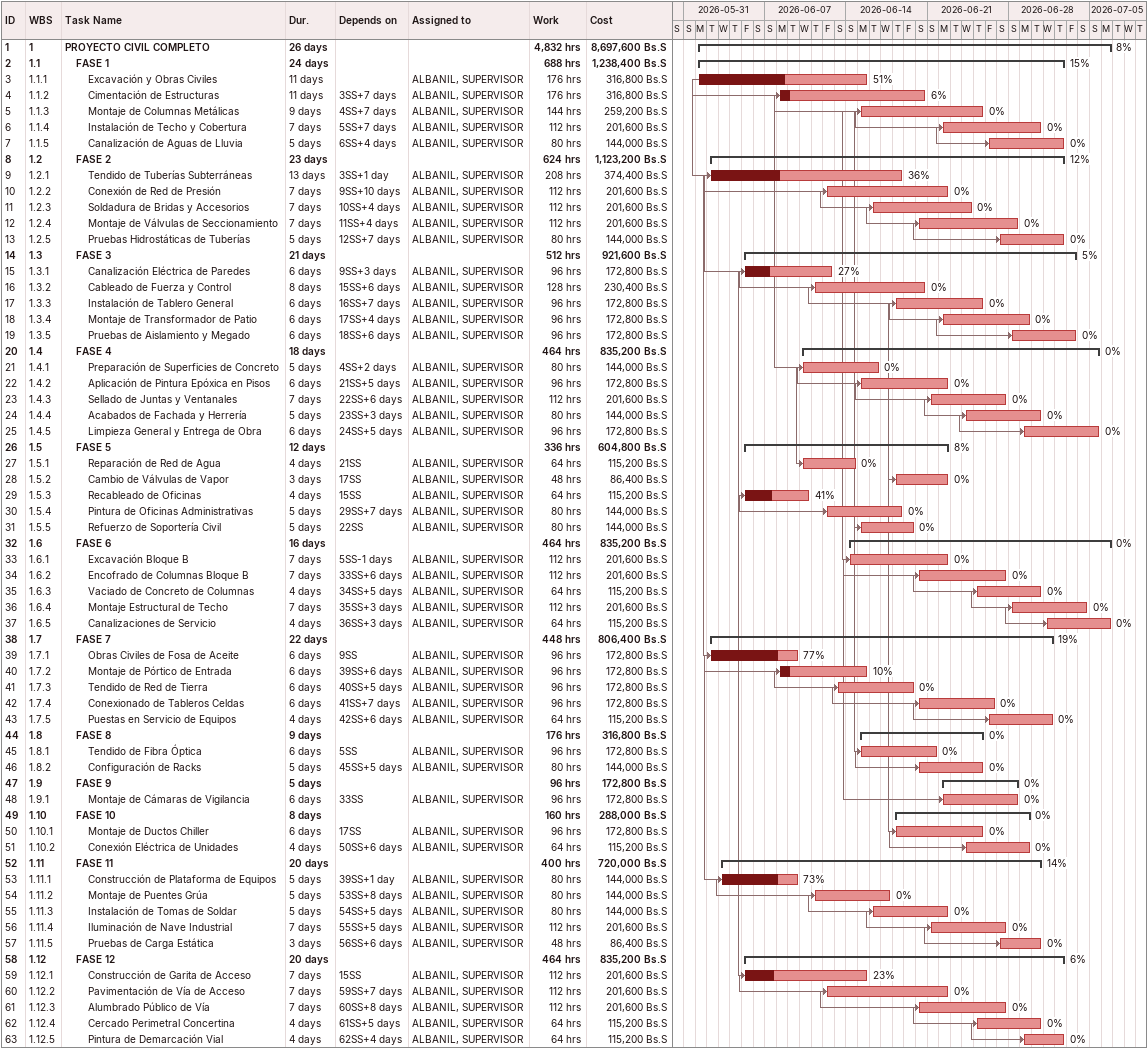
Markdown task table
| ID | WBS | Task | Duration | Start | Finish | Predecessors | Resources | % complete | Work (h) | Cost (Bs.S) |
|---|---|---|---|---|---|---|---|---|---|---|
| 1 | 1 | **PROYECTO CIVIL COMPLETO** | 26d | 2026-06-01 | 2026-07-06 |  |  | 8 | 4832 | 8697600 |
| 2 | 1.1 | **FASE 1** | 24d | 2026-06-01 | 2026-07-02 |  |  | 15 | 688 | 1238400 |
| 3 | 1.1.1 | Excavación y Obras Civiles | 11d | 2026-06-01 | 2026-06-15 |  | ALBANIL, SUPERVISOR | 51 | 176 | 316800 |
| 4 | 1.1.2 | Cimentación de Estructuras | 11d | 2026-06-08 | 2026-06-20 | 3SS+7d | ALBANIL, SUPERVISOR | 6 | 176 | 316800 |
| 5 | 1.1.3 | Montaje de Columnas Metálicas | 9d | 2026-06-15 | 2026-06-25 | 4SS+7d | ALBANIL, SUPERVISOR | 0 | 144 | 259200 |
| 6 | 1.1.4 | Instalación de Techo y Cobertura | 7d | 2026-06-22 | 2026-06-30 | 5SS+7d | ALBANIL, SUPERVISOR | 0 | 112 | 201600 |
| 7 | 1.1.5 | Canalización de Aguas de Lluvia | 5d | 2026-06-26 | 2026-07-02 | 6SS+4d | ALBANIL, SUPERVISOR | 0 | 80 | 144000 |
| 8 | 1.2 | **FASE 2** | 23d | 2026-06-02 | 2026-07-02 |  |  | 12 | 624 | 1123200 |
| 9 | 1.2.1 | Tendido de Tuberías Subterráneas | 13d | 2026-06-02 | 2026-06-18 | 3SS+1d | ALBANIL, SUPERVISOR | 36 | 208 | 374400 |
| 10 | 1.2.2 | Conexión de Red de Presión | 7d | 2026-06-12 | 2026-06-22 | 9SS+10d | ALBANIL, SUPERVISOR | 0 | 112 | 201600 |
| 11 | 1.2.3 | Soldadura de Bridas y Accesorios | 7d | 2026-06-16 | 2026-06-24 | 10SS+4d | ALBANIL, SUPERVISOR | 0 | 112 | 201600 |
| 12 | 1.2.4 | Montaje de Válvulas de Seccionamiento | 7d | 2026-06-20 | 2026-06-28 | 11SS+4d | ALBANIL, SUPERVISOR | 0 | 112 | 201600 |
| 13 | 1.2.5 | Pruebas Hidrostáticas de Tuberías | 5d | 2026-06-27 | 2026-07-02 | 12SS+7d | ALBANIL, SUPERVISOR | 0 | 80 | 144000 |
| 14 | 1.3 | **FASE 3** | 21d | 2026-06-05 | 2026-07-03 |  |  | 5 | 512 | 921600 |
| 15 | 1.3.1 | Canalización Eléctrica de Paredes | 6d | 2026-06-05 | 2026-06-12 | 9SS+3d | ALBANIL, SUPERVISOR | 27 | 96 | 172800 |
| 16 | 1.3.2 | Cableado de Fuerza y Control | 8d | 2026-06-11 | 2026-06-20 | 15SS+6d | ALBANIL, SUPERVISOR | 0 | 128 | 230400 |
| 17 | 1.3.3 | Instalación de Tablero General | 6d | 2026-06-18 | 2026-06-25 | 16SS+7d | ALBANIL, SUPERVISOR | 0 | 96 | 172800 |
| 18 | 1.3.4 | Montaje de Transformador de Patio | 6d | 2026-06-22 | 2026-06-29 | 17SS+4d | ALBANIL, SUPERVISOR | 0 | 96 | 172800 |
| 19 | 1.3.5 | Pruebas de Aislamiento y Megado | 6d | 2026-06-28 | 2026-07-03 | 18SS+6d | ALBANIL, SUPERVISOR | 0 | 96 | 172800 |
| 20 | 1.4 | **FASE 4** | 18d | 2026-06-10 | 2026-07-05 |  |  | 0 | 464 | 835200 |
| 21 | 1.4.1 | Preparación de Superficies de Concreto | 5d | 2026-06-10 | 2026-06-16 | 4SS+2d | ALBANIL, SUPERVISOR | 0 | 80 | 144000 |
| 22 | 1.4.2 | Aplicación de Pintura Epóxica en Pisos | 6d | 2026-06-15 | 2026-06-22 | 21SS+5d | ALBANIL, SUPERVISOR | 0 | 96 | 172800 |
| 23 | 1.4.3 | Sellado de Juntas y Ventanales | 7d | 2026-06-21 | 2026-06-27 | 22SS+6d | ALBANIL, SUPERVISOR | 0 | 112 | 201600 |
| 24 | 1.4.4 | Acabados de Fachada y Herrería | 5d | 2026-06-24 | 2026-06-30 | 23SS+3d | ALBANIL, SUPERVISOR | 0 | 80 | 144000 |
| 25 | 1.4.5 | Limpieza General y Entrega de Obra | 6d | 2026-06-29 | 2026-07-05 | 24SS+5d | ALBANIL, SUPERVISOR | 0 | 96 | 172800 |
| 26 | 1.5 | **FASE 5** | 12d | 2026-06-05 | 2026-06-22 |  |  | 8 | 336 | 604800 |
| 27 | 1.5.1 | Reparación de Red de Agua | 4d | 2026-06-10 | 2026-06-14 | 21SS | ALBANIL, SUPERVISOR | 0 | 64 | 115200 |
| 28 | 1.5.2 | Cambio de Válvulas de Vapor | 3d | 2026-06-18 | 2026-06-22 | 17SS | ALBANIL, SUPERVISOR | 0 | 48 | 86400 |
| 29 | 1.5.3 | Recableado de Oficinas | 4d | 2026-06-05 | 2026-06-10 | 15SS | ALBANIL, SUPERVISOR | 41 | 64 | 115200 |
| 30 | 1.5.4 | Pintura de Oficinas Administrativas | 5d | 2026-06-12 | 2026-06-18 | 29SS+7d | ALBANIL, SUPERVISOR | 0 | 80 | 144000 |
| 31 | 1.5.5 | Refuerzo de Soportería Civil | 5d | 2026-06-15 | 2026-06-19 | 22SS | ALBANIL, SUPERVISOR | 0 | 80 | 144000 |
| 32 | 1.6 | **FASE 6** | 16d | 2026-06-14 | 2026-07-06 |  |  | 0 | 464 | 835200 |
| 33 | 1.6.1 | Excavación Bloque B | 7d | 2026-06-14 | 2026-06-22 | 5SS-1d | ALBANIL, SUPERVISOR | 0 | 112 | 201600 |
| 34 | 1.6.2 | Encofrado de Columnas Bloque B | 7d | 2026-06-20 | 2026-06-27 | 33SS+6d | ALBANIL, SUPERVISOR | 0 | 112 | 201600 |
| 35 | 1.6.3 | Vaciado de Concreto de Columnas | 4d | 2026-06-25 | 2026-06-30 | 34SS+5d | ALBANIL, SUPERVISOR | 0 | 64 | 115200 |
| 36 | 1.6.4 | Montaje Estructural de Techo | 7d | 2026-06-28 | 2026-07-04 | 35SS+3d | ALBANIL, SUPERVISOR | 0 | 112 | 201600 |
| 37 | 1.6.5 | Canalizaciones de Servicio | 4d | 2026-07-01 | 2026-07-06 | 36SS+3d | ALBANIL, SUPERVISOR | 0 | 64 | 115200 |
| 38 | 1.7 | **FASE 7** | 22d | 2026-06-02 | 2026-07-01 |  |  | 19 | 448 | 806400 |
| 39 | 1.7.1 | Obras Civiles de Fosa de Aceite | 6d | 2026-06-02 | 2026-06-09 | 9SS | ALBANIL, SUPERVISOR | 77 | 96 | 172800 |
| 40 | 1.7.2 | Montaje de Pórtico de Entrada | 6d | 2026-06-08 | 2026-06-15 | 39SS+6d | ALBANIL, SUPERVISOR | 10 | 96 | 172800 |
| 41 | 1.7.3 | Tendido de Red de Tierra | 6d | 2026-06-13 | 2026-06-19 | 40SS+5d | ALBANIL, SUPERVISOR | 0 | 96 | 172800 |
| 42 | 1.7.4 | Conexionado de Tableros Celdas | 6d | 2026-06-20 | 2026-06-26 | 41SS+7d | ALBANIL, SUPERVISOR | 0 | 96 | 172800 |
| 43 | 1.7.5 | Puestas en Servicio de Equipos | 4d | 2026-06-26 | 2026-07-01 | 42SS+6d | ALBANIL, SUPERVISOR | 0 | 64 | 115200 |
| 44 | 1.8 | **FASE 8** | 9d | 2026-06-15 | 2026-06-25 |  |  | 0 | 176 | 316800 |
| 45 | 1.8.1 | Tendido de Fibra Óptica | 6d | 2026-06-15 | 2026-06-21 | 5SS | ALBANIL, SUPERVISOR | 0 | 96 | 172800 |
| 46 | 1.8.2 | Configuración de Racks | 5d | 2026-06-20 | 2026-06-25 | 45SS+5d | ALBANIL, SUPERVISOR | 0 | 80 | 144000 |
| 47 | 1.9 | **FASE 9** | 5d | 2026-06-22 | 2026-06-28 |  |  | 0 | 96 | 172800 |
| 48 | 1.9.1 | Montaje de Cámaras de Vigilancia | 6d | 2026-06-22 | 2026-06-28 | 33SS | ALBANIL, SUPERVISOR | 0 | 96 | 172800 |
| 49 | 1.10 | **FASE 10** | 8d | 2026-06-18 | 2026-06-29 |  |  | 0 | 160 | 288000 |
| 50 | 1.10.1 | Montaje de Ductos Chiller | 6d | 2026-06-18 | 2026-06-25 | 17SS | ALBANIL, SUPERVISOR | 0 | 96 | 172800 |
| 51 | 1.10.2 | Conexión Eléctrica de Unidades | 4d | 2026-06-24 | 2026-06-29 | 50SS+6d | ALBANIL, SUPERVISOR | 0 | 64 | 115200 |
| 52 | 1.11 | **FASE 11** | 20d | 2026-06-03 | 2026-06-30 |  |  | 14 | 400 | 720000 |
| 53 | 1.11.1 | Construcción de Plataforma de Equipos | 5d | 2026-06-03 | 2026-06-09 | 39SS+1d | ALBANIL, SUPERVISOR | 73 | 80 | 144000 |
| 54 | 1.11.2 | Montaje de Puentes Grúa | 5d | 2026-06-11 | 2026-06-17 | 53SS+8d | ALBANIL, SUPERVISOR | 0 | 80 | 144000 |
| 55 | 1.11.3 | Instalación de Tomas de Soldar | 5d | 2026-06-16 | 2026-06-22 | 54SS+5d | ALBANIL, SUPERVISOR | 0 | 80 | 144000 |
| 56 | 1.11.4 | Iluminación de Nave Industrial | 7d | 2026-06-21 | 2026-06-27 | 55SS+5d | ALBANIL, SUPERVISOR | 0 | 112 | 201600 |
| 57 | 1.11.5 | Pruebas de Carga Estática | 3d | 2026-06-27 | 2026-06-30 | 56SS+6d | ALBANIL, SUPERVISOR | 0 | 48 | 86400 |
| 58 | 1.12 | **FASE 12** | 20d | 2026-06-05 | 2026-07-02 |  |  | 6 | 464 | 835200 |
| 59 | 1.12.1 | Construcción de Garita de Acceso | 7d | 2026-06-05 | 2026-06-15 | 15SS | ALBANIL, SUPERVISOR | 23 | 112 | 201600 |
| 60 | 1.12.2 | Pavimentación de Vía de Acceso | 7d | 2026-06-12 | 2026-06-22 | 59SS+7d | ALBANIL, SUPERVISOR | 0 | 112 | 201600 |
| 61 | 1.12.3 | Alumbrado Público de Vía | 7d | 2026-06-20 | 2026-06-27 | 60SS+8d | ALBANIL, SUPERVISOR | 0 | 112 | 201600 |
| 62 | 1.12.4 | Cercado Perimetral Concertina | 4d | 2026-06-25 | 2026-06-30 | 61SS+5d | ALBANIL, SUPERVISOR | 0 | 64 | 115200 |
| 63 | 1.12.5 | Pintura de Demarcación Vial | 4d | 2026-06-29 | 2026-07-02 | 62SS+4d | ALBANIL, SUPERVISOR | 0 | 64 | 115200 |
